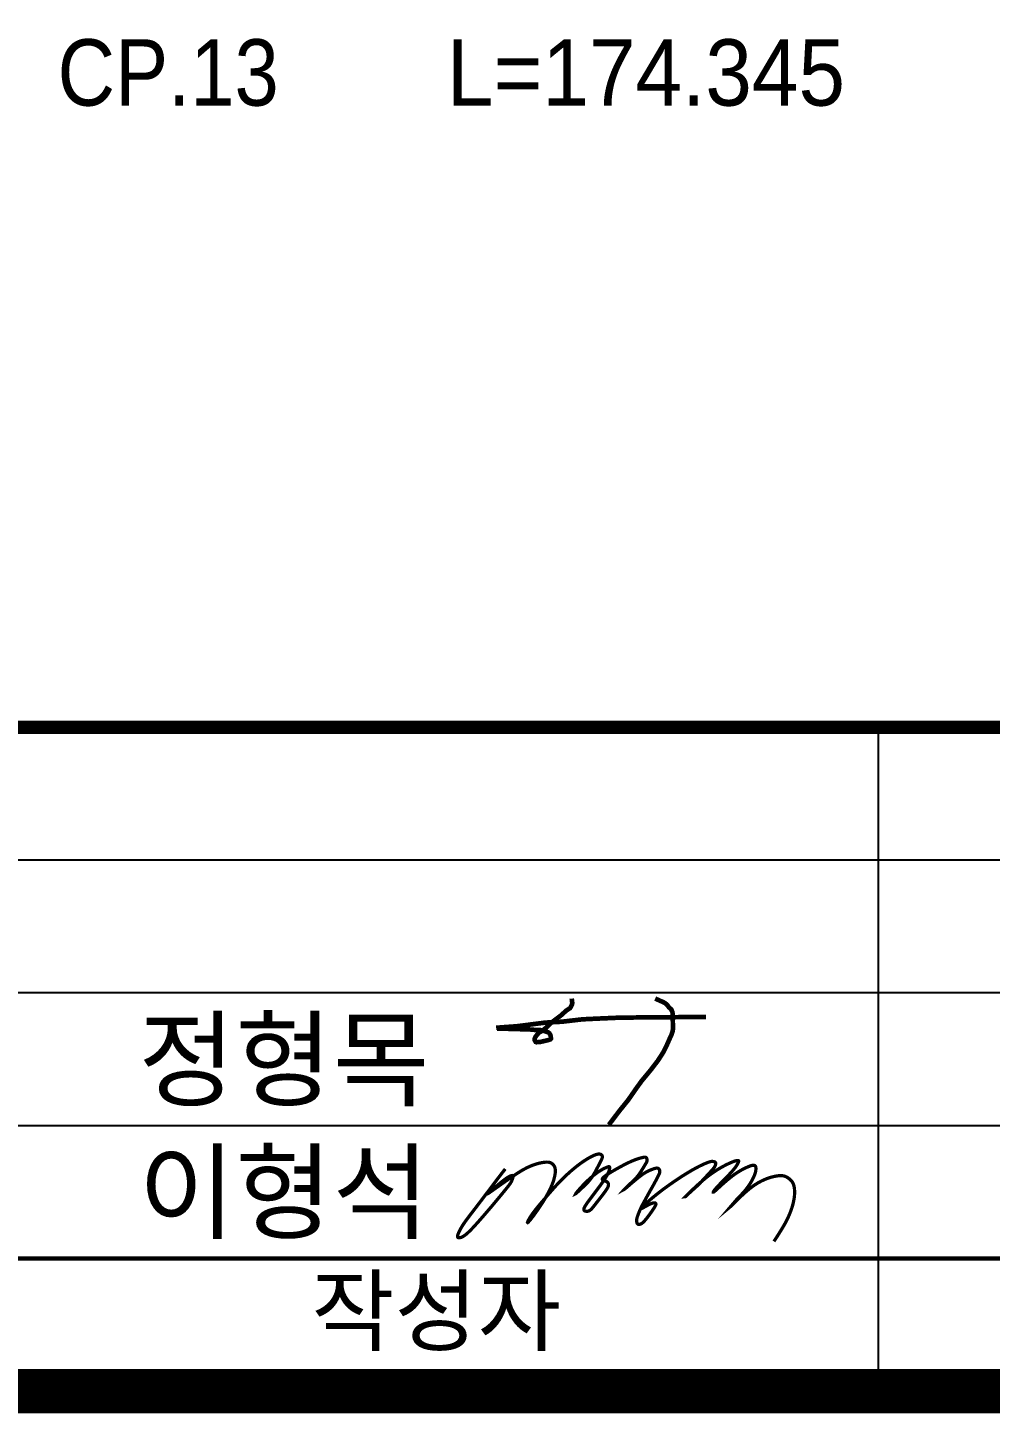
# Model space of a CAD drawing. Extents: x 228262 to 229103, y 224653 to 225247.
# Drawn here: x 228734.9 to 228778.4, y 224671.6 to 224734.2 of the extents above; entities that cross this region are included whole.
import ezdxf
from ezdxf.enums import TextEntityAlignment as Align

# ---------------------------------------------------------------- set-up
doc = ezdxf.new("R2010")
doc.units = 0
doc.header["$LTSCALE"] = 10
doc.header["$MEASUREMENT"] = 0
for name, color, linetype in [('CA-LEAT', 3, 'CONTINUOUS'), ('CX-BORD', 3, 'CONTINUOUS'), ('CX-BORD-LIN1', 4, 'CONTINUOUS'), ('CX-BORD-LIN2', 3, 'CONTINUOUS'), ('CX-BORD-TEX2', 7, 'CONTINUOUS'), ('CX-BORD-TEX3', 6, 'CONTINUOUS')]:
    doc.layers.add(name, color=color, linetype=linetype)
doc.styles.get("Standard").update_dxf_attribs({"font": 'Dotum.ttf'})
doc.styles.add('TB_TEXT', font='Dotum.ttf')
doc.styles.add('TB_WBTXT', font='Dotum.ttf')
doc.styles.add('TB_WMTXT', font='Dotum.ttf')

# ---------------------------------------------------------------- blocks, each defined once
blk = doc.blocks.new('CXBLKA1-KHCA1')
at = {"layer": 'CX-BORD-LIN1', "const_width": 2}
blk.add_lwpolyline([(796, -2.273736754432321e-12), (0, 0), (0, 553.9999999999995), (795.9999999999995, 553.9999999999995)], close=True, dxfattribs=at)
at = {"layer": 'CX-BORD-LIN1'}
for points, const_width in [([(796, 30.00000000000098), (0, 29.99999999999869)], 0.6), ([(566, 6.000000000000252), (270, 5.9999999999993)], 0.2)]:
    blk.add_lwpolyline(points, dxfattribs=dict(at, const_width=const_width))
blk.add_lwpolyline([(486, 3.019806626980426e-13), (486, 30.00000000000006)], dxfattribs=at)
at = {"layer": 'CX-BORD-LIN2'}
for points in [[(566, 24.00000000000025), (270, 23.9999999999993)], [(566, 18.00000000000136), (270, 18.00000000000041)], [(566, 12.00000000000136), (270, 12.00000000000041)]]:
    blk.add_lwpolyline(points, dxfattribs=at)
at = {"layer": 'CX-BORD-LIN1', "style": 'TB_TEXT'}
for tag, height, p in [('TR_RDAT4', 3.5, (317.5, 26.99999999999994)), ('TR_DGN4', 3.5, (459.1184542177598, 26.99999999999993)), ('TR_CHK4', 3.5, (499.1184542177598, 26.99999999999993)), ('TR_APP4', 3.5, (539.1184542177598, 27.00000000000016)), ('TR_RNUM4', 3, (285.105116618196, 26.63656332936284)), ('TR_RDAT3', 3.5, (317.5, 21.00000000000105)), ('TR_DGN3', 3.5, (459.1184542177598, 21.00000000000104)), ('TR_CHK3', 3.5, (499.1184542177598, 21.00000000000104)), ('TR_APP3', 3.5, (539.1184542177598, 21.00000000000126)), ('TR_RNUM3', 3, (285.105116618196, 20.63656332936395)), ('TR_RDAT2', 3.5, (317.5, 15.00000000000105)), ('TR_DGN2', 3.5, (459.1184542177598, 15.00000000000104)), ('TR_CHK2', 3.5, (499.1184542177598, 15.00000000000104)), ('TR_APP2', 3.5, (539.1184542177598, 15.00000000000126)), ('TR_RNUM2', 3, (285.105116618196, 14.63656332936395)), ('TR_RDAT1', 3.5, (317.5, 8.999999999999943)), ('TR_DGN1', 3.5, (459.1184542177598, 8.999999999999929)), ('TR_CHK1', 3.5, (499.1184542177598, 8.999999999999929)), ('TR_APP1', 3.5, (539.1184542177598, 9.000000000000156)), ('TR_RNUM1', 3, (285.105116618196, 8.636563329362843))]:
    blk.add_attdef(tag, text='', height=height, dxfattribs=at).set_placement(p, align=Align.MIDDLE_CENTER)
for tag, p in [('TR_RCON4', (342.3033138082337, 26.99999999999994)), ('TR_RCON3', (342.3033138082337, 21.00000000000105)), ('TR_RCON2', (342.3033138082337, 15.00000000000105)), ('TR_RCON1', (342.3033138082337, 8.999999999999943))]:
    blk.add_attdef(tag, text='', height=3.5, dxfattribs=at).set_placement(p, align=Align.MIDDLE_LEFT)
at = {"layer": 'CX-BORD-LIN2', "style": 'TB_TEXT'}
blk.add_attdef('TD_VERSION', text='', height=3, rotation=90, dxfattribs=at).set_placement((800.499999405456, 48.01489921212271), align=Align.MIDDLE_CENTER)
at = {"layer": 'CX-BORD-TEX2', "style": 'TB_WMTXT'}
for tag, height, p in [('TB_CNAME', 5, (15.34476638720071, 531.8324131479244)), ('TB_CSCOP', 4, (16.63456755316156, 523.8324131479244))]:
    blk.add_attdef(tag, text='', height=height, dxfattribs=at).set_placement(p, align=Align.BOTTOM_LEFT)
at = {"layer": 'CX-BORD-TEX2', "style": 'TB_WBTXT'}
for tag, height, p in [('TB_MTITIL', 10, (398, 533.326413560618)), ('TB_STITL', 7, (398, 518.326413560618))]:
    blk.add_attdef(tag, text='', height=height, dxfattribs=at).set_placement(p, align=Align.MIDDLE_CENTER)
at = {"layer": 'CX-BORD-TEX3', "style": 'TB_TEXT'}
blk.add_text('작성자', height=3, dxfattribs=at).set_placement((466, 3.662000000000319), align=Align.MIDDLE)
for tag, height, p in [('TD_DCOMP', 4.5, (217.5, 24.99999999999931)), ('TD_CSECT', 4.5, (611, 24.99999999999896)), ('TD_DNAME_TOP', 4.5, (755, 24.99999999999912)), ('TD_DNAME_MAIN', 4.5, (755, 19.00715491911868)), ('TD_HSCAL', 4.5, (626.6991483434026, 15.23515171695612)), ('TD_VSCAL', 4.5, (655.7793615572627, 15.23515171695612)), ('TD_CCOMP', 4.5, (217.5, 14.99999999999931)), ('TD_DNAME_BOT', 3, (755, 13.65422715006187)), ('TD_CNAME', 4.5, (65, 5.752181573154171)), ('TD_FIELD', 4.5, (182.5, 5.52709622435755)), ('TD_CSTEP', 4.5, (253.2440000000001, 5.527096224357066)), ('TD_DWGCODE', 4.5, (641, 5.385823260720159)), ('TD_DWGNO', 4.5, (755, 5.385823260720144))]:
    blk.add_attdef(tag, text='', height=height, dxfattribs=at).set_placement(p, align=Align.MIDDLE_CENTER)
at = {"layer": 'CX-BORD-TEX3', "style": 'TB_TEXT', "width": 0.9}
blk.add_attdef('TD_CDIST', text='', height=4.5, dxfattribs=at).set_placement((656, 24.99999999999902), align=Align.MIDDLE_CENTER)

msp = doc.modelspace()

# ---------------------------------------------------------------- linework, layer by layer
at = {"layer": 'CX-BORD-LIN1'}
for points, const_width in [([(228759.4610709044, 224690.3148258903), (228759.4737501302, 224690.1838792629), (228759.4864293561, 224690.1247422235), (228759.4695233766, 224690.0402600871), (228759.4314867342, 224689.9642267507), (228759.3849965846, 224689.8839690143), (228759.2159419654, 224689.7741424324), (228758.9792654986, 224689.5587143202), (228758.539724524, 224689.2292352261), (228758.3030480572, 224688.9969108169), (228758.1086349864, 224688.8490672411), (228757.9649388189, 224688.7645857562), (228757.8846377454, 224688.6674317228), (228757.8212426514, 224688.5871739864), (228757.7832049739, 224688.4984681015), (228757.7874317276, 224688.4266585136), (228757.8296951236, 224688.3548489257), (228757.8677328011, 224688.3421770287), (228758.0410131387, 224688.3548489257), (228758.1128617401, 224688.3717458742), (228758.3918016029, 224688.4351066621), (228758.4932343744, 224688.4688999076), (228758.518592826, 224688.5026925015), (228758.5143660724, 224688.5871739864), (228758.4932343744, 224688.6758798713), (228758.4467442247, 224688.7476894592), (228758.4044808287, 224688.7857064532), (228758.2903688314, 224688.8237227956), (228758.1593518897, 224688.8659635381), (228758.0367874203, 224688.8913086351), (228757.859280329, 224688.8913086351), (228757.5930186568, 224688.9166530805), (228756.674090522, 224688.9460479725), (228756.0866266262, 224688.9502717209)], 0.2099999999999999), ([(228763.2330153309, 224690.3156422341), (228763.4538479414, 224690.2161049719), (228763.5880802387, 224690.1598443554), (228763.6833411009, 224690.1035837389), (228763.7699424494, 224690.0343404544), (228763.8589371985, 224689.9125697138), (228763.9562136105, 224689.8288074975), (228764.0130827541, 224689.7076511322), (228764.0265518435, 224689.5476053991), (228764.0346078311, 224688.9217478998), (228764.0154616618, 224688.8117173948), (228763.9604165544, 224688.6514547085), (228763.9005846458, 224688.5318561069), (228763.8790450759, 224688.4840162754), (228763.7521917403, 224688.1959615799), (228763.6014168215, 224687.8921800505), (228763.3524079235, 224687.5060057818), (228763.0197438785, 224687.0730582057), (228762.628886659, 224686.6030695997), (228762.3895600601, 224686.2729767819), (228762.013506313, 224685.7309108168), (228761.6186169589, 224685.2429476625), (228761.1366542015, 224684.6080146092)], 0.2099999999999999), ([(228756.0432938605, 224688.9961609273), (228757.0016344289, 224689.0664603117), (228758.2707309383, 224689.2292117717), (228759.015499844, 224689.26816173), (228759.9394207864, 224689.3764611691), (228760.5672784927, 224689.4067551468), (228761.6801031296, 224689.4543597827), (228765.5279448554, 224689.4847189115)], 0.2099999999999999), ([(228756.4558987394, 224682.6141172566), (228756.4026581093, 224682.5483175756), (228756.3351705497, 224682.4623715307), (228756.2557620705, 224682.3595568444), (228756.1667586821, 224682.2431512389), (228756.0704863945, 224682.1164324367), (228755.9692712178, 224681.9826781602), (228755.8654391622, 224681.8451661314), (228755.7613162378, 224681.7071740729), (228755.6588983314, 224681.5715147537), (228755.5588608363, 224681.4391411283), (228755.4615490225, 224681.3105411983), (228755.3673081598, 224681.1862029652), (228755.2764835183, 224681.0666144302), (228755.1894203679, 224680.9522635949), (228755.1064639786, 224680.8436384604), (228755.0279596203, 224680.7412270284), (228754.954164622, 224680.6453273671), (228754.8849845493, 224680.5554778134), (228754.8202370268, 224680.4710267711), (228754.7597396791, 224680.3913226439), (228754.7033101307, 224680.3157138357), (228754.6507660065, 224680.2435487502), (228754.6019249308, 224680.1741757914), (228754.5566045285, 224680.1069433628), (228754.5146680696, 224680.0413940188), (228754.4761614071, 224679.977846915), (228754.4411760394, 224679.9168153573), (228754.409803465, 224679.8588126516), (228754.3821351824, 224679.8043521041), (228754.35826269, 224679.7539470206), (228754.3382774863, 224679.7081107072), (228754.3222710699, 224679.6673564698), (228754.3103014518, 224679.6320469038), (228754.3022926943, 224679.6019417618), (228754.2981353721, 224679.5766500861), (228754.2977200601, 224679.5557809187), (228754.3009373331, 224679.5389433017), (228754.3076777658, 224679.5257462773), (228754.3178319332, 224679.5157988875), (228754.3312904101, 224679.5087101745), (228754.3479469663, 224679.5041937942), (228754.3677081517, 224679.5023818582), (228754.3904837115, 224679.5035110917), (228754.4161833905, 224679.5078182201), (228754.4447169339, 224679.5155399689), (228754.4759940865, 224679.5269130633), (228754.5099245934, 224679.5421742288), (228754.5464181996, 224679.5615601908), (228754.5855722755, 224679.5854809697), (228754.6282346938, 224679.6150397683), (228754.6754409521, 224679.6515130837), (228754.7282265486, 224679.6961774137), (228754.787626981, 224679.7503092561), (228754.8546777474, 224679.8151851081), (228754.9304143457, 224679.8920814678), (228755.0158722737, 224679.9822748325), (228755.1115147752, 224680.0863329775), (228755.2155160759, 224680.2019887879), (228755.3254781475, 224680.3262664267), (228755.4390029615, 224680.4561900565), (228755.5536924895, 224680.5887838404), (228755.6671487031, 224680.721071941), (228755.7769735737, 224680.8500785212), (228755.8807690731, 224680.9728277437), (228755.9766185503, 224681.0869142036), (228756.0645308655, 224681.1922142242), (228756.1449962563, 224681.2891745611), (228756.2185049604, 224681.37824197), (228756.2855472154, 224681.4598632063), (228756.3466132592, 224681.5344850257), (228756.4021933293, 224681.6025541836), (228756.4527776635, 224681.6645174358), (228756.4988142559, 224681.7208570063), (228756.5405821268, 224681.7721969943), (228756.578318053, 224681.8191969672), (228756.612258811, 224681.8625164929), (228756.6426411778, 224681.902815139), (228756.66970193, 224681.9407524731), (228756.6936778444, 224681.9769880628), (228756.7148056977, 224682.0121814758), (228756.7333099011, 224682.0468238348), (228756.7493654039, 224682.0807324816), (228756.7631347896, 224682.1135563134), (228756.774780642, 224682.144944227), (228756.7844655448, 224682.1745451194), (228756.7923520817, 224682.2020078876), (228756.7986028361, 224682.2269814284), (228756.803380392, 224682.249114639), (228756.8067628461, 224682.2681273537), (228756.808490348, 224682.2840231575), (228756.8082185603, 224682.2968765727), (228756.8056031457, 224682.3067621218), (228756.800299767, 224682.3137543271), (228756.7919640868, 224682.3179277111), (228756.7802517677, 224682.3193567961), (228756.7648184726, 224682.3181161046), (228756.7453680831, 224682.3142039073), (228756.721797357, 224682.3073134688), (228756.694051271, 224682.2970618015), (228756.6620748019, 224682.2830659183), (228756.6258129265, 224682.2649428319), (228756.5852106216, 224682.2423095551), (228756.5402128639, 224682.2147831006), (228756.4907646301, 224682.1819804811), (228756.4368806522, 224682.1436747342), (228756.3788546823, 224682.1002629969), (228756.3170502276, 224682.0522984306), (228756.2518307952, 224682.0003341974), (228756.1835598923, 224681.9449234589), (228756.1126010262, 224681.8866193766), (228756.0393177041, 224681.8259751125), (228755.9640734331, 224681.7635438283), (228755.8879214309, 224681.7003546679), (228755.8146737568, 224681.639340705), (228755.7488321806, 224681.5839109953), (228755.6948984721, 224681.5374745946), (228755.6573744011, 224681.5034405588), (228755.6407617372, 224681.4852179436), (228755.6495622504, 224681.4862158051), (228755.6882777103, 224681.5098431988), (228755.7596793244, 224681.5581724995), (228755.8596160498, 224681.6279293573), (228755.9822062816, 224681.7145027405), (228756.1215684144, 224681.8132816182), (228756.2718208433, 224681.9196549589), (228756.4270819631, 224682.0290117314), (228756.5814701686, 224682.1367409042), (228756.7291038547, 224682.2382314464), (228756.8653115528, 224682.3297786582), (228756.9902623399, 224682.4113031677), (228757.1053354297, 224682.4836319344), (228757.211910036, 224682.547591918), (228757.3113653723, 224682.6040100782), (228757.4050806522, 224682.6537133747), (228757.4944350893, 224682.6975287672), (228757.5808078975, 224682.7362832153), (228757.665278977, 224682.770697335), (228757.7477309754, 224682.801066369), (228757.8277472271, 224682.8275792157), (228757.9049110664, 224682.850424774), (228757.9788058279, 224682.8697919427), (228758.0490148456, 224682.8858696204), (228758.1151214542, 224682.8988467061), (228758.1767089879, 224682.9089120984), (228758.233487615, 224682.9162107928), (228758.2856748386, 224682.9207121711), (228758.3336149962, 224682.9223417118), (228758.3776524247, 224682.9210248932), (228758.4181314615, 224682.9166871942), (228758.4553964437, 224682.909254093), (228758.4897917084, 224682.8986510682), (228758.5216615929, 224682.8848035981), (228758.5512840814, 224682.8677107557), (228758.5786717467, 224682.8476659909), (228758.6037708088, 224682.825036348), (228758.6265274874, 224682.800188871), (228758.6468880027, 224682.7734906045), (228758.6647985743, 224682.7453085928), (228758.6802054224, 224682.7160098797), (228758.6930547667, 224682.6859615099), (228758.7033137416, 224682.6553877881), (228758.7110331395, 224682.6239420612), (228758.7162846672, 224682.5911349371), (228758.7191400313, 224682.5564770234), (228758.7196709389, 224682.5194789276), (228758.7179490966, 224682.4796512576), (228758.7140462111, 224682.4365046209), (228758.7080339894, 224682.3895496252), (228758.6998935722, 224682.3383460953), (228758.6892438364, 224682.2826507259), (228758.675613093, 224682.2222694285), (228758.658529653, 224682.1570081149), (228758.6375218272, 224682.0866726968), (228758.6121179268, 224682.0110690858), (228758.5818462625, 224681.9300031936), (228758.5462351454, 224681.8432809321), (228758.5049097388, 224681.7508057205), (228758.4578826153, 224681.6528710093), (228758.4052632003, 224681.5498677566), (228758.3471609188, 224681.4421869206), (228758.283685196, 224681.3302194592), (228758.214945457, 224681.2143563308), (228758.141051127, 224681.0949884933), (228758.062111631, 224680.972506905), (228757.9786844919, 224680.8478472502), (228757.8931196225, 224680.7241241199), (228757.8082150333, 224680.604996831), (228757.7267687348, 224680.4941247007), (228757.6515787375, 224680.395167046), (228757.5854430518, 224680.311783184), (228757.5311596883, 224680.247632432), (228757.4915266574, 224680.206374107), (228757.4686179432, 224680.1905408121), (228757.4616114236, 224680.1981582943), (228757.4689609503, 224680.2261255866), (228757.4891203748, 224680.2713417221), (228757.5205435486, 224680.3307057339), (228757.5616843234, 224680.4011166549), (228757.6109965506, 224680.4794735181), (228757.6669340818, 224680.5626753565), (228757.7281177904, 224680.6481247459), (228757.7938366368, 224680.7352384331), (228757.8635466034, 224680.8239367073), (228757.9367036723, 224680.9141398578), (228758.012763826, 224681.0057681743), (228758.0911830466, 224681.0987419459), (228758.1714173164, 224681.1929814621), (228758.2529226177, 224681.2884070123), (228758.3352878458, 224681.3849167022), (228758.4186335481, 224681.4823199031), (228758.5032131849, 224681.5804038025), (228758.5892802165, 224681.6789555881), (228758.6770881033, 224681.7777624474), (228758.7668903058, 224681.876611568), (228758.8589402842, 224681.9752901377), (228758.953491499, 224682.0735853439), (228759.0506492478, 224682.1712210068), (228759.1499261777, 224682.2676674774), (228759.2506867732, 224682.3623317392), (228759.3522955186, 224682.4546207756), (228759.4541168984, 224682.5439415701), (228759.5555153969, 224682.6297011062), (228759.6558554987, 224682.7113063674), (228759.754501688, 224682.7881643373), (228759.850833699, 224682.8597675503), (228759.9442922643, 224682.9259507447), (228760.0343333662, 224682.98663421), (228760.1204129869, 224683.0417382356), (228760.2019871088, 224683.0911831109), (228760.2785117141, 224683.1348891251), (228760.349442785, 224683.1727765678), (228760.4142363039, 224683.2047657283), (228760.4725206289, 224683.2308646403), (228760.5246136214, 224683.2514323147), (228760.5710055185, 224683.2669155069), (228760.6121865577, 224683.2777609721), (228760.6486469761, 224683.2844154656), (228760.680877011, 224683.2873257427), (228760.7093668997, 224683.2869385587), (228760.7346068795, 224683.2837006687), (228760.7570176397, 224683.2780278086), (228760.7767416785, 224683.2702116363), (228760.7938519464, 224683.26051279), (228760.8084213937, 224683.2491919081), (228760.8205229707, 224683.236509629), (228760.8302296278, 224683.2227265908), (228760.8376143154, 224683.2081034321), (228760.8427499839, 224683.1929007911), (228760.8456821754, 224683.1772503153), (228760.8463467994, 224683.1607676901), (228760.8446523572, 224683.1429396098), (228760.8405073502, 224683.1232527688), (228760.8338202796, 224683.1011938617), (228760.8244996467, 224683.0762495827), (228760.8124539529, 224683.0479066265), (228760.7975916994, 224683.0156516874), (228760.779912368, 224682.9791722527), (228760.7597793624, 224682.9389589808), (228760.7376470669, 224682.8957033231), (228760.7139698657, 224682.8500967307), (228760.6892021429, 224682.802830655), (228760.6637982828, 224682.7545965472), (228760.6382126696, 224682.7060858587), (228760.6128996873, 224682.6579900406), (228760.5881865757, 224682.61085694), (228760.5638919954, 224682.5646599867), (228760.5397074625, 224682.5192290063), (228760.5153244929, 224682.4743938241), (228760.4904346027, 224682.4299842659), (228760.4647293079, 224682.3858301571), (228760.4379001246, 224682.3417613233), (228760.4096385688, 224682.2976075901), (228760.3797269297, 224682.2532745706), (228760.3483105896, 224682.2089710289), (228760.3156257036, 224682.1649815166), (228760.2819084273, 224682.1215905855), (228760.2473949159, 224682.0790827871), (228760.2123213249, 224682.0377426734), (228760.1769238094, 224681.9978547958), (228760.1414385251, 224681.9597037062), (228760.1060288842, 224681.9234383228), (228760.0705673278, 224681.8886650311), (228760.0348535539, 224681.8548545828), (228759.9986872606, 224681.8214777297), (228759.961868146, 224681.788005224), (228759.9241959081, 224681.7539078174), (228759.8854702451, 224681.7186562618), (228759.8454908549, 224681.6817213093), (228759.804423827, 224681.643043979), (228759.7639008163, 224681.6044463598), (228759.7259198691, 224681.5682208075), (228759.6924790315, 224681.5366596786), (228759.6655763499, 224681.5120553288), (228759.6472098705, 224681.4967001145), (228759.6393776394, 224681.4928863917), (228759.6440777031, 224681.5029065165), (228759.662696494, 224681.5282966973), (228759.6941739903, 224681.5675685518), (228759.7368385564, 224681.6184775502), (228759.7890185568, 224681.6787791623), (228759.849042356, 224681.7462288584), (228759.9152383183, 224681.8185821084), (228759.9859348082, 224681.8935943824), (228760.0594601902, 224681.9690211504), (228760.1343306615, 224682.0429161832), (228760.2098137498, 224682.1145264539), (228760.2853648157, 224682.1833972364), (228760.3604392197, 224682.2490738044), (228760.4344923223, 224682.3111014318), (228760.5069794841, 224682.3690253924), (228760.5773560654, 224682.4223909601), (228760.6450774271, 224682.4707434086), (228760.7096444715, 224682.5137596597), (228760.7707402698, 224682.5516432258), (228760.8280934354, 224682.5847292678), (228760.8814325813, 224682.6133529461), (228760.930486321, 224682.6378494212), (228760.9749832676, 224682.6585538536), (228761.0146520343, 224682.675801404), (228761.0492212345, 224682.6899272327), (228761.0785402359, 224682.7012008771), (228761.1029414245, 224682.7096293804), (228761.1228779409, 224682.7151541631), (228761.1388029256, 224682.717716645), (228761.151169519, 224682.7172582464), (228761.1604308618, 224682.7137203874), (228761.1670400946, 224682.7070444881), (228761.1714503577, 224682.6971719687), (228761.1740423599, 224682.6840961238), (228761.1749070813, 224682.6680177466), (228761.1740630702, 224682.6491895047), (228761.1715288748, 224682.6278640658), (228761.1673230435, 224682.6042940975), (228761.1614641245, 224682.5787322677), (228761.1539706661, 224682.5514312439), (228761.1448612166, 224682.5226436937), (228761.1341118735, 224682.4925327484), (228761.1215289322, 224682.4609033924), (228761.1068762375, 224682.4274710741), (228761.0899176338, 224682.3919512414), (228761.0704169659, 224682.3540593424), (228761.0481380785, 224682.3135108251), (228761.0228448163, 224682.2700211378), (228760.9943010239, 224682.2233057283), (228760.9623341184, 224682.1731518472), (228760.927025806, 224682.1196339533), (228760.8885213653, 224682.0628983082), (228760.8469660752, 224682.0030911727), (228760.802505214, 224681.9403588085), (228760.7552840605, 224681.8748474767), (228760.7054478934, 224681.8067034385), (228760.6531419912, 224681.7360729553), (228760.5986387772, 224681.6632458928), (228760.5427192532, 224681.5890865346), (228760.4862915654, 224681.5146027688), (228760.4302638602, 224681.4408024835), (228760.375544284, 224681.3686935667), (228760.323040983, 224681.2992839065), (228760.2736621036, 224681.233581391), (228760.2283157922, 224681.1725939083), (228760.1877224659, 224681.1170935483), (228760.1518516251, 224681.066909209), (228760.1204850411, 224681.0216339901), (228760.0934044851, 224680.9808609912), (228760.0703917284, 224680.9441833122), (228760.0512285422, 224680.9111940528), (228760.0356966978, 224680.8814863127), (228760.0235779665, 224680.8546531919), (228760.0147025456, 224680.8303365436), (228760.0090943377, 224680.8083732369), (228760.0068256712, 224680.7886488948), (228760.0079688749, 224680.7710491396), (228760.0125962773, 224680.7554595945), (228760.0207802071, 224680.741765882), (228760.0325929928, 224680.729853625), (228760.048106963, 224680.7196084463), (228760.0672888379, 224680.7110046403), (228760.0896829031, 224680.7043711887), (228760.1147278357, 224680.7001257451), (228760.1418623127, 224680.6986859628), (228760.1705250114, 224680.7004694954), (228760.2001546088, 224680.7058939962), (228760.2301897821, 224680.7153771188), (228760.2600692083, 224680.7293365165), (228760.2894581351, 224680.748160553), (228760.3189280917, 224680.7721204325), (228760.3492771779, 224680.8014580689), (228760.3813034936, 224680.8364153767), (228760.4158051384, 224680.87723427), (228760.4535802122, 224680.924156663), (228760.4954268148, 224680.9774244701), (228760.5421430459, 224681.0372796053), (228760.5941154863, 224681.1036120783), (228760.6500846411, 224681.1749042797), (228760.7083794962, 224681.2492866956), (228760.7673290375, 224681.3248898121), (228760.8252622511, 224681.399844115), (228760.8805081229, 224681.4722800906), (228760.931395639, 224681.5403282248), (228760.9762537853, 224681.6021190036), (228761.0138081279, 224681.6562367747), (228761.0443705525, 224681.7030813315), (228761.0686495253, 224681.7435063292), (228761.087353512, 224681.7783654227), (228761.1011909786, 224681.8085122672), (228761.110870391, 224681.8348005176), (228761.1171002151, 224681.8580838291), (228761.1205889168, 224681.8792158566), (228761.1219540854, 224681.8989119651), (228761.1214498026, 224681.917334358), (228761.1192392737, 224681.9345069489), (228761.1154857038, 224681.9504536511), (228761.110352298, 224681.965198378), (228761.1040022615, 224681.978765043), (228761.0965987995, 224681.9911775594), (228761.088305117, 224682.0024598407), (228761.0791968411, 224682.0126646263), (228761.0689992862, 224682.0219599601), (228761.0573501885, 224682.0305427118), (228761.0438872843, 224682.0386097512), (228761.0282483098, 224682.0463579483), (228761.0100710012, 224682.0539841729), (228760.9889930949, 224682.0616852948), (228760.964652327, 224682.0696581839), (228760.9372093297, 224682.0781971549), (228760.908916318, 224682.087986303), (228760.8825484028, 224682.0998071681), (228760.8608806954, 224682.1144412901), (228760.8466883065, 224682.132670209), (228760.842746347, 224682.1552754648), (228760.8518299281, 224682.1830385975), (228760.8767141605, 224682.2167411471), (228760.9192671487, 224682.2568442946), (228760.9777289702, 224682.3025277853), (228761.0494326959, 224682.3526510056), (228761.1317113968, 224682.4060733419), (228761.2218981438, 224682.4616541805), (228761.3173260078, 224682.5182529078), (228761.4153280597, 224682.5747289101), (228761.5132373705, 224682.6299415738), (228761.6088163531, 224682.6829173393), (228761.7015447886, 224682.7333508626), (228761.7913317999, 224682.7811038537), (228761.8780865102, 224682.8260380225), (228761.9617180425, 224682.8680150793), (228762.0421355199, 224682.9068967338), (228762.1192480655, 224682.9425446961), (228762.1929648021, 224682.9748206763), (228762.2631768228, 224683.0036462298), (228762.329703099, 224683.0291822941), (228762.3923445719, 224683.0516496522), (228762.450902183, 224683.0712690872), (228762.5051768734, 224683.0882613818), (228762.5549695844, 224683.1028473193), (228762.6000812572, 224683.1152476825), (228762.6403128332, 224683.1256832544), (228762.6755769414, 224683.1343078663), (228762.7062329619, 224683.1410075419), (228762.7327519625, 224683.1456013537), (228762.7556050111, 224683.1479083734), (228762.7752631755, 224683.1477476735), (228762.7921975237, 224683.1449383259), (228762.8068791234, 224683.1392994029), (228762.8197790425, 224683.1306499764), (228762.8312688194, 224683.1189195105), (228762.8413218745, 224683.1044790352), (228762.8498120987, 224683.0878099723), (228762.8566133828, 224683.069393744), (228762.861599618, 224683.0497117721), (228762.8646446951, 224683.0292454783), (228762.8656225049, 224683.0084762848), (228762.8644069385, 224682.9878856132), (228762.8608897099, 224682.9677700347), (228762.8550338263, 224682.9476867168), (228762.846820118, 224682.9270079759), (228762.8362294152, 224682.9051061287), (228762.8232425484, 224682.8813534917), (228762.8078403479, 224682.8551223817), (228762.7900036439, 224682.8257851151), (228762.7697132668, 224682.7927140085), (228762.7470320638, 224682.7555433457), (228762.7223509504, 224682.7149552789), (228762.6961428586, 224682.6718939274), (228762.6688807208, 224682.6273034106), (228762.6410374692, 224682.5821278481), (228762.6130860361, 224682.5373113589), (228762.5854993537, 224682.4937980626), (228762.5587503542, 224682.4525320784), (228762.5331544295, 224682.4142053222), (228762.5083968092, 224682.3785008941), (228762.4840051827, 224682.3448496907), (228762.4595072393, 224682.3126826089), (228762.4344306682, 224682.281430545), (228762.4083031588, 224682.2505243959), (228762.3806524003, 224682.2193950579), (228762.351006082, 224682.187473428), (228762.3189978125, 224682.1542892385), (228762.2846848777, 224682.1197675665), (228762.2482304828, 224682.0839323249), (228762.209797833, 224682.0468074266), (228762.1695501336, 224682.0084167845), (228762.1276505897, 224681.9687843116), (228762.0842624066, 224681.9279339209), (228762.0395487894, 224681.8858895253), (228761.9941117668, 224681.8430934306), (228761.9503086611, 224681.8016615142), (228761.9109356181, 224681.7641280464), (228761.8787887833, 224681.7330272974), (228761.8566643026, 224681.7108935376), (228761.8473583217, 224681.7002610371), (228761.8536669863, 224681.7036640663), (228761.878386442, 224681.7236368955), (228761.9232052154, 224681.76167668), (228761.9853813553, 224681.8151321154), (228762.0610652917, 224681.8803147823), (228762.1464074542, 224681.9535362615), (228762.2375582726, 224682.0311081336), (228762.3306681767, 224682.1093419793), (228762.4218875961, 224682.1845493791), (228762.5073669606, 224682.2530419138), (228762.5840738658, 224682.3119382588), (228762.6522445702, 224682.3615854685), (228762.7129324983, 224682.4031376917), (228762.7671910743, 224682.4377490776), (228762.8160737228, 224682.4665737752), (228762.860633868, 224682.4907659335), (228762.9019249344, 224682.5114797016), (228762.9410003464, 224682.5298692285), (228762.9787288907, 224682.5468949765), (228763.0152408034, 224682.5627426617), (228763.0504816833, 224682.5774043132), (228763.0843971287, 224682.5908719601), (228763.1169327382, 224682.6031376317), (228763.1480341104, 224682.6141933572), (228763.1776468439, 224682.6240311659), (228763.2057165372, 224682.6326430868), (228763.2322038313, 224682.6399816952), (228763.2571295372, 224682.6458417486), (228763.2805295083, 224682.6499785508), (228763.302439598, 224682.6521474053), (228763.3228956597, 224682.6521036159), (228763.341933547, 224682.6496024861), (228763.3595891131, 224682.6443993194), (228763.3758982116, 224682.6362494194), (228763.3908545561, 224682.6250060612), (228763.4042833007, 224682.6109144043), (228763.4159674599, 224682.5943175799), (228763.4256900481, 224682.5755587191), (228763.4332340798, 224682.5549809528), (228763.4383825694, 224682.5329274122), (228763.4409185312, 224682.5097412282), (228763.4406249798, 224682.485765532), (228763.4373633371, 224682.4612507975), (228763.4313086561, 224682.4360768697), (228763.422714397, 224682.4100309369), (228763.4118340205, 224682.382900187), (228763.3989209868, 224682.3544718083), (228763.3842287566, 224682.3245329886), (228763.3680107903, 224682.2928709163), (228763.3505205482, 224682.259272779), (228763.3319814059, 224682.2236046736), (228763.3124963987, 224682.1860483301), (228763.2921384769, 224682.1468643869), (228763.2709805908, 224682.1063134828), (228763.2490956909, 224682.0646562562), (228763.2265567273, 224682.0221533457), (228763.2034366506, 224681.9790653898), (228763.1798084109, 224681.9356530271), (228763.1557357881, 224681.8921130651), (228763.131245879, 224681.8483869864), (228763.1063566102, 224681.8043524427), (228763.0810859082, 224681.7598870858), (228763.0554516992, 224681.7148685672), (228763.0294719097, 224681.6691745384), (228763.0031644663, 224681.6226826514), (228762.9765472952, 224681.5752705575), (228762.9496626396, 224681.5269027882), (228762.9226500099, 224681.4778913929), (228762.895673233, 224681.428635301), (228762.8688961361, 224681.3795334416), (228762.8424825459, 224681.3309847438), (228762.8165962897, 224681.2833881369), (228762.7914011944, 224681.23714255), (228762.7670610871, 224681.1926469124), (228762.7436881735, 224681.1501467855), (228762.7211881749, 224681.1092742596), (228762.6994151908, 224681.0695080571), (228762.6782233214, 224681.0303269007), (228762.6574666664, 224680.9912095128), (228762.6369993257, 224680.951634616), (228762.6166753992, 224680.9110809327), (228762.5963489866, 224680.8690271855), (228762.5759379674, 224680.8251489044), (228762.5556153388, 224680.7799088499), (228762.5356178774, 224680.7339665896), (228762.5161823601, 224680.6879816916), (228762.4975455635, 224680.6426137238), (228762.4799442642, 224680.5985222539), (228762.4636152391, 224680.55636685), (228762.4487952648, 224680.5168070797), (228762.4356815516, 224680.4803300805), (228762.4243130446, 224680.4467332666), (228762.4146891225, 224680.4156416221), (228762.4068091638, 224680.3866801305), (228762.4006725473, 224680.3594737759), (228762.3962786515, 224680.333647542), (228762.3936268551, 224680.3088264126), (228762.3927165369, 224680.2846353715), (228762.3935200816, 224680.2608204225), (228762.3959018995, 224680.2376116483), (228762.3996994068, 224680.215360152), (228762.4047500199, 224680.1944170363), (228762.4108911552, 224680.1751334039), (228762.417960229, 224680.1578603579), (228762.4257946576, 224680.1429490009), (228762.4342318575, 224680.1307504358), (228762.4431543726, 224680.1214974027), (228762.4526252569, 224680.1149491905), (228762.4627526924, 224680.1107467258), (228762.4736448605, 224680.1085309348), (228762.4854099432, 224680.1079427437), (228762.4981561221, 224680.1086230791), (228762.5119915791, 224680.1102128669), (228762.5270244956, 224680.1123530339), (228762.5434481621, 224680.1149885845), (228762.5617963026, 224680.1192808365), (228762.5826877493, 224680.1266951862), (228762.606741335, 224680.1386970298), (228762.6345758921, 224680.1567517635), (228762.666810253, 224680.1823247834), (228762.7040632502, 224680.2168814857), (228762.7469537163, 224680.2618872665), (228762.7956944223, 224680.3181023217), (228762.8488738938, 224680.3834660451), (228762.904674595, 224680.4552126302), (228762.9612789901, 224680.5305762704), (228763.0168695432, 224680.6067911593), (228763.0696287185, 224680.6810914903), (228763.1177389803, 224680.7507114567), (228763.1593827927, 224680.8128852523), (228763.1931757785, 224680.8654937536), (228763.2194661954, 224680.9090045714), (228763.2390354594, 224680.9445319991), (228763.2526649869, 224680.9731903309), (228763.2611361941, 224680.9960938604), (228763.2652304971, 224681.0143568816), (228763.2657293123, 224681.0290936884), (228763.2634140557, 224681.0414185743), (228763.2589207616, 224681.0522370692), (228763.2523039349, 224681.0616196466), (228763.2434726988, 224681.0694280158), (228763.2323361762, 224681.075523886), (228763.2188034901, 224681.0797689665), (228763.2027837636, 224681.0820249668), (228763.1841861196, 224681.082153596), (228763.1629196812, 224681.0800165635), (228763.1388754375, 224681.0754729217), (228763.1118718421, 224681.0683710956), (228763.0817092147, 224681.0585568528), (228763.0481878752, 224681.0458759613), (228763.0111081433, 224681.0301741892), (228762.9702703386, 224681.0112973043), (228762.9254747812, 224680.9890910744), (228762.8765217905, 224680.9634012677), (228762.8237925935, 224680.9345336921), (228762.7699920448, 224680.9046343169), (228762.7184059059, 224680.8763091513), (228762.6723199385, 224680.8521642048), (228762.6350199043, 224680.8348054867), (228762.6097915649, 224680.8268390064), (228762.5999206818, 224680.8308707733), (228762.6086930168, 224680.8495067966), (228762.6383625462, 224680.8844937157), (228762.6870561059, 224680.9341406884), (228762.7518687466, 224680.9958975027), (228762.8298955188, 224681.0672139463), (228762.9182314732, 224681.145539807), (228763.0139716605, 224681.2283248728), (228763.1142111314, 224681.3130189313), (228763.2160449364, 224681.3970717704), (228763.3170311626, 224681.4783759476), (228763.4165800437, 224681.5565950995), (228763.5145648495, 224681.6318356322), (228763.61085885, 224681.704203952), (228763.7053353153, 224681.7738064652), (228763.7978675151, 224681.8407495778), (228763.8883287196, 224681.9051396962), (228763.9765921987, 224681.9670832267), (228764.0625946909, 224682.0266958748), (228764.1465268095, 224682.0841305447), (228764.2286426362, 224682.13954944), (228764.3091962526, 224682.1931147641), (228764.3884417407, 224682.2449887206), (228764.466633182, 224682.2953335132), (228764.5440246583, 224682.3443113454), (228764.6208702514, 224682.3920844207), (228764.6973393492, 224682.4387608747), (228764.7732625636, 224682.4842325717), (228764.8483858128, 224682.5283373077), (228764.922455015, 224682.5709128789), (228764.9952160881, 224682.6117970817), (228765.0664149506, 224682.6508277121), (228765.1357975203, 224682.6878425663), (228765.2031097155, 224682.7226794406), (228765.2680853995, 224682.755195194), (228765.3304102164, 224682.7853229376), (228765.3897577554, 224682.8130148451), (228765.445801606, 224682.8382230903), (228765.4982153573, 224682.8608998471), (228765.5466725988, 224682.8809972895), (228765.5908469197, 224682.8984675912), (228765.6304119092, 224682.913262926), (228765.6652104413, 224682.925381101), (228765.6957625279, 224682.9350024548), (228765.7227574656, 224682.9423529595), (228765.7468845509, 224682.947658587), (228765.7688330801, 224682.9511453091), (228765.7892923499, 224682.9530390978), (228765.8089516569, 224682.953565925), (228765.8285002975, 224682.9529517626), (228765.8484250035, 224682.9513512441), (228765.8684022483, 224682.9486336492), (228765.8879059406, 224682.9445969191), (228765.906409989, 224682.939038995), (228765.9233883022, 224682.9317578184), (228765.9383147888, 224682.9225513303), (228765.9506633576, 224682.9112174719), (228765.9599079171, 224682.8975541847), (228765.9656645633, 224682.88146356), (228765.9681181413, 224682.8632642899), (228765.9675956835, 224682.8433792164), (228765.9644242224, 224682.8222311817), (228765.9589307902, 224682.8002430279), (228765.9514424194, 224682.7778375973), (228765.9422861423, 224682.7554377319), (228765.9317889914, 224682.7334662741), (228765.9201719761, 224682.7121847271), (228765.907232014, 224682.6912092392), (228765.8926599997, 224682.6699946201), (228765.8761468279, 224682.6479956794), (228765.8573833932, 224682.6246672265), (228765.8360605904, 224682.5994640712), (228765.811869314, 224682.5718410229), (228765.7845004587, 224682.5412528913), (228765.7537690759, 224682.5073184816), (228765.7199868443, 224682.4703125825), (228765.6835895991, 224682.4306739779), (228765.6450131758, 224682.3888414521), (228765.6046934098, 224682.3452537893), (228765.5630661364, 224682.3003497738), (228765.520567191, 224682.2545681897), (228765.4776324091, 224682.2083478212), (228765.434646212, 224682.1620990901), (228765.3917873657, 224682.1161189685), (228765.3491832222, 224682.0706760658), (228765.3069611338, 224682.0260389919), (228765.2652484523, 224681.9824763561), (228765.2241725299, 224681.9402567682), (228765.1838607186, 224681.8996488377), (228765.1444403706, 224681.8609211743), (228765.1059328147, 224681.8241810489), (228765.0679352884, 224681.7888903776), (228765.0299390058, 224681.754349738), (228764.9914351812, 224681.7198597073), (228764.9519150289, 224681.6847208633), (228764.9108697631, 224681.6482337834), (228764.8677905982, 224681.6096990449), (228764.8221687482, 224681.5684172254), (228764.774097767, 224681.5243187161), (228764.7260805661, 224681.4798531633), (228764.6812223965, 224681.4381000269), (228764.6426285093, 224681.402138767), (228764.6134041553, 224681.3750488435), (228764.5966545857, 224681.3599097166), (228764.5954850515, 224681.3598008461), (228764.6130008036, 224681.3778016922), (228764.651277985, 224681.4159244452), (228764.7082763065, 224681.4719122182), (228764.7809263704, 224681.5424408544), (228764.8661587796, 224681.6241861974), (228764.9609041365, 224681.7138240904), (228765.0620930439, 224681.8080303769), (228765.1666561042, 224681.9034809003), (228765.2715239202, 224681.9968515039), (228765.3741961537, 224682.0854221397), (228765.4744487037, 224682.1688891931), (228765.5726265285, 224682.247553158), (228765.6690745865, 224682.3217145285), (228765.764137836, 224682.3916737985), (228765.8581612352, 224682.457731462), (228765.9514897426, 224682.5201880129), (228766.0444683164, 224682.5793439452), (228766.1372151375, 224682.6354040374), (228766.2289412772, 224682.6881902063), (228766.3186310297, 224682.7374286535), (228766.4052686887, 224682.7828455802), (228766.4878385483, 224682.824167188), (228766.5653249026, 224682.8611196783), (228766.6367120453, 224682.8934292525), (228766.7009842705, 224682.9208221119), (228766.7573949966, 224682.9431472075), (228766.8062741396, 224682.9607444871), (228766.8482207403, 224682.9740766482), (228766.8838338391, 224682.9836063882), (228766.9137124765, 224682.9897964043), (228766.9384556932, 224682.993109394), (228766.9586625297, 224682.9940080546), (228766.9749320265, 224682.9929550836), (228766.9877784266, 224682.9902966078), (228766.997376783, 224682.9859124726), (228767.0038173507, 224682.9795659528), (228767.0071903852, 224682.9710203233), (228767.0075861418, 224682.9600388592), (228767.0050948755, 224682.9463848352), (228766.9998068418, 224682.9298215263), (228766.991812296, 224682.9101122074), (228766.9811804751, 224682.8871003902), (228766.9678965438, 224682.8609505341), (228766.9519246484, 224682.8319073352), (228766.9332289356, 224682.8002154896), (228766.9117735516, 224682.7661196935), (228766.887522643, 224682.7298646431), (228766.8604403562, 224682.6916950344), (228766.8304908376, 224682.6518555637), (228766.7976956234, 224682.6105785068), (228766.762305808, 224682.5680464588), (228766.7246298754, 224682.5244295942), (228766.6849763098, 224682.4798980878), (228766.6436535953, 224682.4346221144), (228766.600970216, 224682.3887718486), (228766.5572346558, 224682.3425174651), (228766.512755399, 224682.2960291387), (228766.4678318627, 224682.2494757154), (228766.4227271955, 224682.2030207272), (228766.3776954793, 224682.1568263775), (228766.3329907959, 224682.1110548695), (228766.2888672269, 224682.0658684066), (228766.2455788543, 224682.021429192), (228766.2033797599, 224681.9778994293), (228766.1625240252, 224681.9354413217), (228766.1232566654, 224681.8942157441), (228766.0857864275, 224681.8543782578), (228766.0503129918, 224681.8160830954), (228766.0170360387, 224681.7794844898), (228765.9861552484, 224681.7447366737), (228765.9578703013, 224681.71199388), (228765.9323808776, 224681.6814103413), (228765.9098866576, 224681.6531402905), (228765.8906630523, 224681.6274532023), (228765.8752883954, 224681.6050795187), (228765.8644167512, 224681.5868649238), (228765.8587021841, 224681.5736551016), (228765.8587987583, 224681.5662957362), (228765.8653605383, 224681.5656325115), (228765.8790415885, 224681.5725111116), (228765.900495973, 224681.5877772205), (228765.9301203758, 224681.6119472023), (228765.9672819578, 224681.6442201407), (228766.0110904996, 224681.6834657997), (228766.0606557819, 224681.7285539431), (228766.1150875849, 224681.7783543347), (228766.1734956893, 224681.8317367386), (228766.2349898757, 224681.8875709184), (228766.2986799244, 224681.944726638), (228766.3637694806, 224682.0021915604), (228766.4298376474, 224682.0594249448), (228766.4965573925, 224682.1160039496), (228766.5636016838, 224682.171505733), (228766.6306434886, 224682.2255074534), (228766.697355775, 224682.2775862691), (228766.7634115105, 224682.3273193382), (228766.8284836628, 224682.3742838193), (228766.8922604494, 224682.4181424216), (228766.9544910869, 224682.4589000578), (228767.0149400418, 224682.4966471921), (228767.0733717803, 224682.5314742882), (228767.1295507691, 224682.5634718099), (228767.1832414743, 224682.5927302212), (228767.2342083625, 224682.6193399858), (228767.2822158999, 224682.6433915677), (228767.3270829548, 224682.6649834019), (228767.3688460022, 224682.6842458074), (228767.4075959188, 224682.7013170744), (228767.4434235814, 224682.7163354931), (228767.4764198667, 224682.7294393538), (228767.5066756515, 224682.7407669466), (228767.5342818125, 224682.7504565617), (228767.5593292266, 224682.7586464893), (228767.581938959, 224682.7654586138), (228767.6023528298, 224682.7709491964), (228767.6208428477, 224682.7751580921), (228767.6376810211, 224682.7781251564), (228767.6531393589, 224682.7798902445), (228767.6674898695, 224682.7804932117), (228767.6810045617, 224682.7799739133), (228767.6939554441, 224682.7783722044), (228767.7065449774, 224682.775696921), (228767.7186974311, 224682.7718328214), (228767.7302675271, 224682.7666336441), (228767.7411099868, 224682.7599531281), (228767.7510795321, 224682.7516450121), (228767.7600308845, 224682.7415630348), (228767.7678187657, 224682.729560935), (228767.7742978975, 224682.7154924516), (228767.7793593729, 224682.6992791399), (228767.7830397704, 224682.6811138217), (228767.7854120402, 224682.6612571356), (228767.7865491323, 224682.6399697201), (228767.7865239966, 224682.6175122138), (228767.7854095832, 224682.5941452549), (228767.7832788422, 224682.5701294823), (228767.7802047235, 224682.5457255343), (228767.7762419397, 224682.5211288897), (228767.7713722531, 224682.4962743892), (228767.7655591885, 224682.4710317134), (228767.7587662707, 224682.4452705433), (228767.7509570246, 224682.4188605595), (228767.742094975, 224682.3916714432), (228767.7321436466, 224682.363572875), (228767.7210665643, 224682.3344345357), (228767.7088394113, 224682.3041695461), (228767.6954865043, 224682.2728647853), (228767.6810443182, 224682.2406505726), (228767.6655493281, 224682.2076572271), (228767.6490380091, 224682.1740150681), (228767.6315468361, 224682.1398544146), (228767.6131122842, 224682.1053055857), (228767.5937708284, 224682.0704989007), (228767.5735770778, 224682.0355673356), (228767.552658177, 224682.0006544947), (228767.531159405, 224681.9659066394), (228767.5092260405, 224681.9314700309), (228767.4870033623, 224681.8974909305), (228767.4646366492, 224681.8641155995), (228767.44227118, 224681.8314902993), (228767.4200522335, 224681.7997612911), (228767.398028236, 224681.7689773286), (228767.3758602041, 224681.7387971354), (228767.3531123019, 224681.7087819275), (228767.3293486935, 224681.6784929207), (228767.3041335431, 224681.647491331), (228767.2770310148, 224681.6153383745), (228767.2476052727, 224681.581595267), (228767.215420481, 224681.5458232245), (228767.1802465633, 224681.5077594152), (228767.1426764815, 224681.4678448167), (228767.1035089569, 224681.4266963587), (228767.0635427109, 224681.3849309708), (228767.0235764649, 224681.3431655831), (228766.9844089403, 224681.3020171251), (228766.9468388585, 224681.2621025266), (228766.9116649408, 224681.2240387173), (228766.8794923074, 224681.1883101146), (228766.8501516739, 224681.1548710853), (228766.8232801545, 224681.1235434841), (228766.7985148635, 224681.0941491654), (228766.7754929153, 224681.0665099836), (228766.7538514242, 224681.0404477933), (228766.7332275044, 224681.015784449), (228766.7132582703, 224680.9923418051), (228766.6939984342, 224680.9703153407), (228766.6771731013, 224680.9513950326), (228766.6649249747, 224680.9376444828), (228766.6593967575, 224680.9311272927), (228766.6627311529, 224680.9339070638), (228766.6770708641, 224680.9480473977), (228766.7045585942, 224680.9756118961), (228766.7473370464, 224681.0186641606), (228766.8067285629, 224681.0783560841), (228766.8807740423, 224681.1521927254), (228766.9666940224, 224681.2367674344), (228767.0617090407, 224681.3286735613), (228767.163039635, 224681.4245044563), (228767.2679063431, 224681.5208534694), (228767.3735297025, 224681.6143139506), (228767.477130251, 224681.7014792501), (228767.5764101111, 224681.7796381553), (228767.6709977448, 224681.8488612027), (228767.7610031991, 224681.9099143663), (228767.8465365206, 224681.9635636199), (228767.9277077564, 224682.0105749376), (228768.0046269533, 224682.0517142931), (228768.0774041581, 224682.0877476604), (228768.1461494178, 224682.1194410134), (228768.2110391319, 224682.1474867314), (228768.2725151116, 224682.1722828157), (228768.3310855207, 224682.194153673), (228768.3872585231, 224682.2134237101), (228768.4415422826, 224682.2304173336), (228768.4944449632, 224682.2454589503), (228768.5464747285, 224682.2588729669), (228768.5981397427, 224682.2709837901), (228768.6498150493, 224682.2820130051), (228768.7013432118, 224682.2917709107), (228768.7524336733, 224682.2999649842), (228768.8027958772, 224682.306302703), (228768.8521392665, 224682.3104915443), (228768.9001732845, 224682.3122389854), (228768.9466073745, 224682.3112525037), (228768.9911509797, 224682.3072395764), (228769.0335831947, 224682.3000012028), (228769.0739617198, 224682.2897124705), (228769.1124139064, 224682.276641989), (228769.1490671062, 224682.2610583678), (228769.1840486708, 224682.2432302166), (228769.2174859518, 224682.2234261447), (228769.2495063008, 224682.2019147617), (228769.2802370694, 224682.1789646773), (228769.309757183, 224682.1547957472), (228769.3379518626, 224682.1294328123), (228769.3646579028, 224682.1028519601), (228769.3897120985, 224682.0750292777), (228769.4129512444, 224682.0459408525), (228769.4342121353, 224682.0155627717), (228769.4533315658, 224681.9838711227), (228769.4701463308, 224681.9508419926), (228769.484553706, 224681.9164811596), (228769.4966928909, 224681.8809131648), (228769.5067635658, 224681.84429224), (228769.5149654113, 224681.8067726172), (228769.5214981077, 224681.7685085282), (228769.5265613354, 224681.7296542048), (228769.530354775, 224681.6903638791), (228769.5330781067, 224681.6507917828), (228769.5348855726, 224681.6110230027), (228769.5357496611, 224681.5708660455), (228769.5355974218, 224681.5300602726), (228769.5343559047, 224681.4883450453), (228769.5319521594, 224681.4454597253), (228769.5283132359, 224681.4011436741), (228769.523366184, 224681.3551362529), (228769.5170380534, 224681.3071768235), (228769.509277223, 224681.257112018), (228769.500117387, 224681.205217553), (228769.4896135687, 224681.1518764155), (228769.4778207913, 224681.097471593), (228769.464794078, 224681.0423860726), (228769.450588452, 224680.9870028417), (228769.4352589367, 224680.9317048875), (228769.4188605551, 224680.8768751971), (228769.4014724402, 224680.8228586321), (228769.3832701629, 224680.7698475503), (228769.3644534037, 224680.7179961834), (228769.3452218434, 224680.6674587635), (228769.3257751624, 224680.6183895224), (228769.3063130414, 224680.570942692), (228769.2870351609, 224680.5252725043), (228769.2681412016, 224680.4815331911), (228769.2496824221, 224680.4396593605), (228769.2311163941, 224680.3987071256), (228769.2117522674, 224680.3575129755), (228769.1908991919, 224680.3149133993), (228769.1678663172, 224680.2697448863), (228769.1419627934, 224680.2208439256), (228769.1124977701, 224680.1670470064), (228769.078780397, 224680.1071906179), (228769.0401744332, 224680.0402442254), (228768.9962620727, 224679.965709199), (228768.9466801189, 224679.8832198845), (228768.8910653752, 224679.7924106284), (228768.8290546447, 224679.6929157764), (228768.7602847308, 224679.5843696749), (228768.6843924367, 224679.46640667), (228768.6010145658, 224679.3386611077)], 0.1469999999999999)]:
    msp.add_lwpolyline(points, dxfattribs=dict(at, const_width=const_width))

# ---------------------------------------------------------------- block references
at = {"layer": 'CX-BORD'}
ref = msp.add_blockref('CXBLKA1-KHCA1', (228287.3332027787, 224672.5693111201), dxfattribs=at)
ref.add_attrib('TR_DGN1', '이형석', dxfattribs={"layer": 'CX-BORD-LIN1', "height": 3.5, "style": 'TB_TEXT'}).set_placement((228746.4516569964, 224681.5693111201), align=Align.MIDDLE_CENTER)
ref.add_attrib('TR_DGN2', '정형목', dxfattribs={"layer": 'CX-BORD-LIN1', "height": 3.5, "style": 'TB_TEXT'}).set_placement((228746.4516569964, 224687.5693111201), align=Align.MIDDLE_CENTER)

# ---------------------------------------------------------------- texts
at = {"layer": 'CA-LEAT'}
for s, rotation, width, p, p2 in [('CP.13', 4.042584864468234e-06, 0.82604797130688, (228736.2158236197, 224730.676398066), (228746.2158236197, 224730.6763987715)), ('L=174.345', 4.042547808313857e-06, 0.8640093786649355, (228753.8158236197, 224730.6763993077), (228771.8158236197, 224730.6764005777))]:
    msp.add_text(s, height=3.000000000000014, rotation=rotation, dxfattribs=dict(at, width=width)).set_placement(p, p2, align=Align.FIT)

doc.saveas('drawing.dxf')
